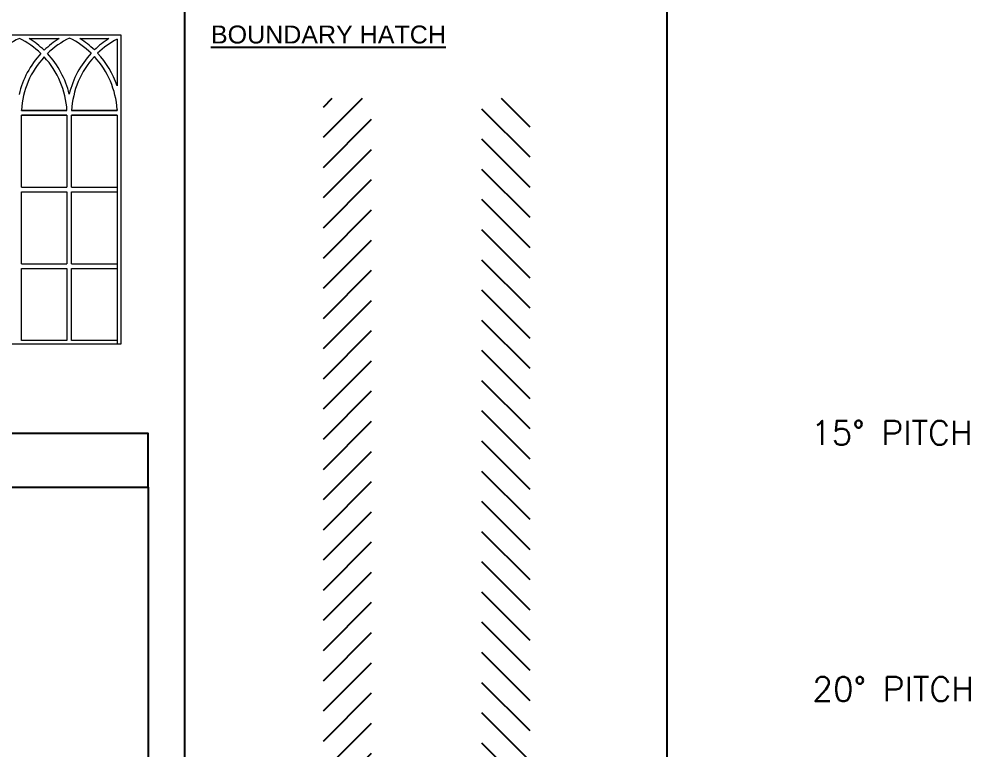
# Model space of a CAD drawing. Header units: millimetres. Extents: x -38686 to 870903, y -23218 to 232707.
# Drawn here: x 20359 to 25667, y 13068 to 17145 of the extents above; entities that cross this region are included whole.
import ezdxf

# ---------------------------------------------------------------- set-up
doc = ezdxf.new("R2010")
doc.units = ezdxf.units.MM
doc.header["$LTSCALE"] = 10
for name, color, linetype in [('40 - Detail Outline', 142, 'Continuous'), ('41 - Detail', 7, 'Continuous'), ('42 - Detail Hatch', 7, 'Continuous'), ('44 - Detail Text', 7, 'Continuous'), ('Orangery', 251, 'Continuous')]:
    doc.layers.add(name, color=color, linetype=linetype)
doc.styles.add('1-20', font='romans.shx', dxfattribs={"width": 0.8, "height": 35})

msp = doc.modelspace()

# ---------------------------------------------------------------- hatches: boundary and pattern name
at = {"layer": '42 - Detail Hatch', "ltscale": 10}
h = msp.add_hatch(dxfattribs=at)
h.set_pattern_fill('ANSI31', color=251, scale=7.5, style=0)
h.set_pattern_definition([(45, (1868.32, 0), (-84.1899, 84.1899), [])])
h.paths.add_polyline_path([(22326.864, 16702.995), (22058.049, 16702.995), (22058.049, 7990.847), (22326.864, 7990.847)])
h = msp.add_hatch(dxfattribs=at)
h.set_pattern_fill('ANSI31', color=251, scale=7.5, angle=90, style=0)
h.set_pattern_definition([(135, (1868.32, 0), (-84.1899, -84.1899), [])])
h.paths.add_polyline_path([(23209.916, 16702.995), (22941.101, 16702.995), (22941.101, 7990.847), (23209.916, 7990.847)])

# ---------------------------------------------------------------- linework, layer by layer
at = {"layer": '40 - Detail Outline', "ltscale": 10}
msp.add_lwpolyline([(21284.081, 17263.828), (23974.213, 17263.828), (23974.213, 7700.953), (21284.081, 7700.953)], close=True, dxfattribs=at)
at = {"layer": '41 - Detail', "color": 3}
for points in [[(16170.55, 14534.04), (21079.276, 14534.04), (21079.276, 14834.04), (16170.55, 14834.04)], [(16170.55, 14534.04), (21079.276, 14534.04), (21079.276, 10672.415), (16170.55, 10672.415)]]:
    msp.add_lwpolyline(points, close=True, dxfattribs=at)
at = {"layer": 'Orangery', "color": 8, "lineweight": 5, "transparency": 33554687}
for p, q in [((20372.311, 16634.552), (20372.311, 16635.899)), ((20372.311, 16634.552), (20626.856, 16634.552)), ((20626.856, 16634.552), (20372.411, 16634.552)), ((20907.011, 16634.552), (20652.528, 16634.552)), ((20652.611, 16634.552), (20907.011, 16634.552)), ((20372.311, 16206.802), (20372.311, 16608.552)), ((20372.311, 16608.552), (20626.611, 16608.552)), ((20626.711, 16608.552), (20372.411, 16608.552)), ((20626.611, 16608.552), (20626.611, 16206.802)), ((20652.611, 16206.802), (20652.611, 16608.552)), ((20652.611, 16608.552), (20907.011, 16608.552)), ((20907.011, 16608.552), (20652.711, 16608.552)), ((20372.311, 16206.802), (20626.611, 16206.802)), ((20652.611, 16206.802), (20907.011, 16206.802)), ((20372.311, 15779.052), (20372.311, 16180.802)), ((20372.311, 16180.802), (20626.611, 16180.802)), ((20626.611, 16180.802), (20626.611, 15779.052)), ((20652.611, 15779.052), (20652.611, 16180.802)), ((20652.611, 16180.802), (20907.011, 16180.802)), ((20372.311, 15779.052), (20626.611, 15779.052)), ((20652.611, 15779.052), (20907.011, 15779.052)), ((20372.311, 15351.302), (20372.311, 15753.052)), ((20372.311, 15753.052), (20626.611, 15753.052)), ((20626.611, 15753.052), (20626.611, 15351.302)), ((20652.611, 15351.302), (20652.611, 15753.052)), ((20652.611, 15753.052), (20907.011, 15753.052))]:
    msp.add_line(p, q, dxfattribs=at)
msp.add_lwpolyline([(20927.011, 17056.302), (20927.011, 16269.414), (20927.011, 15969.935), (20927.011, 15331.302), (20072.011, 15331.302), (20072.011, 15969.935), (20072.011, 17056.302)], close=True, dxfattribs=at)
for points in [[(20415.641, 17036.302), (20583.487, 17036.302)], [(20698.634, 17036.302), (20861.188, 17036.302)], [(20907.011, 17032.843), (20907.011, 16771.878)], [(20907.011, 16639.392), (20907.011, 16634.552)], [(20907.011, 16634.552), (20907.011, 16639.392)], [(20907.011, 16608.552), (20907.011, 15331.302)], [(20907.011, 16608.552), (20907.011, 16269.414), (20907.011, 16206.802)], [(20907.011, 16180.802), (20907.011, 15969.935), (20907.011, 15779.052)], [(20907.011, 15753.052), (20907.011, 15351.302), (20652.611, 15351.302)], [(20626.611, 15351.302), (20372.311, 15351.302)]]:
    msp.add_lwpolyline(points, dxfattribs=at)
for centre, radius, start, end in [((20570.825, 16605.723), 479.681, 115.942625, 134.030552), ((20147.95, 16607.286), 479.681, 45.969448, 63.633941), ((20851.178, 16607.286), 479.681, 115.929566, 134.030552), ((20428.297, 16608.948), 479.681, 45.969448, 63.620033), ((20147.95, 16607.286), 505.681, 45.946672, 58.03728), ((20851.178, 16607.286), 505.681, 121.96272, 134.053328), ((20428.297, 16608.948), 505.681, 45.946672, 57.683272), ((21131.525, 16608.948), 505.681, 122.316728, 134.053328), ((21131.525, 16608.948), 479.681, 117.907696, 134.030552), ((20851.178, 16607.286), 505.681, 136.999644, 166.630903), ((20851.178, 16607.286), 479.681, 137.139853, 176.554454), ((20147.95, 16607.286), 479.681, 3.258581, 42.860147), ((20147.95, 16607.286), 505.681, 13.558367, 43.000356), ((21131.525, 16608.948), 505.681, 136.999644, 166.635281), ((21131.525, 16608.948), 479.681, 137.139853, 176.940257), ((20428.297, 16608.948), 479.681, 3.638874, 42.860147), ((20428.297, 16608.948), 505.681, 18.796, 43.000356), ((20147.95, 16607.286), 505.681, 3.445546, 3.456845)]:
    msp.add_arc(centre, radius, start, end, dxfattribs=at)

# ---------------------------------------------------------------- texts
at = {"layer": '41 - Detail', "color": 3, "insert": (21430.28, 17108.436), "char_height": 100, "attachment_point": 1, "style": '1-20'}
msp.add_mtext('\\A1;{\\fArial|b0|i0|c0|p34;\\W1;\\LBOUNDARY HATCH}', dxfattribs=at)
at = {"layer": '44 - Detail Text', "color": 3, "style": '1-20'}
for s, p in [('15° PITCH', (24778.537, 14769.448)), ('20° PITCH', (24786.052, 13340.34))]:
    msp.add_text(s, height=135.1859, dxfattribs=at).set_placement(p)

doc.saveas('drawing.dxf')
